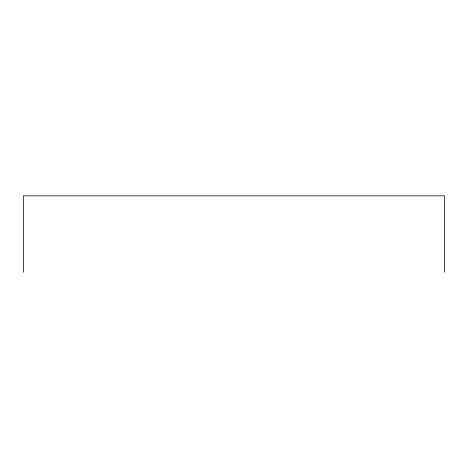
<?xml version="1.0" encoding="UTF-8"?>
<svg xmlns="http://www.w3.org/2000/svg" width="468" height="468" viewBox="0 0 468 468"><rect width="100%" height="100%" fill="white"/><g stroke="black" fill="none" stroke-linecap="round" stroke-linejoin="round"><path stroke-width="0.7" d="M444.6 272.142L444.6 195.858L23.4 195.858L23.4 272.142"/></g></svg>
